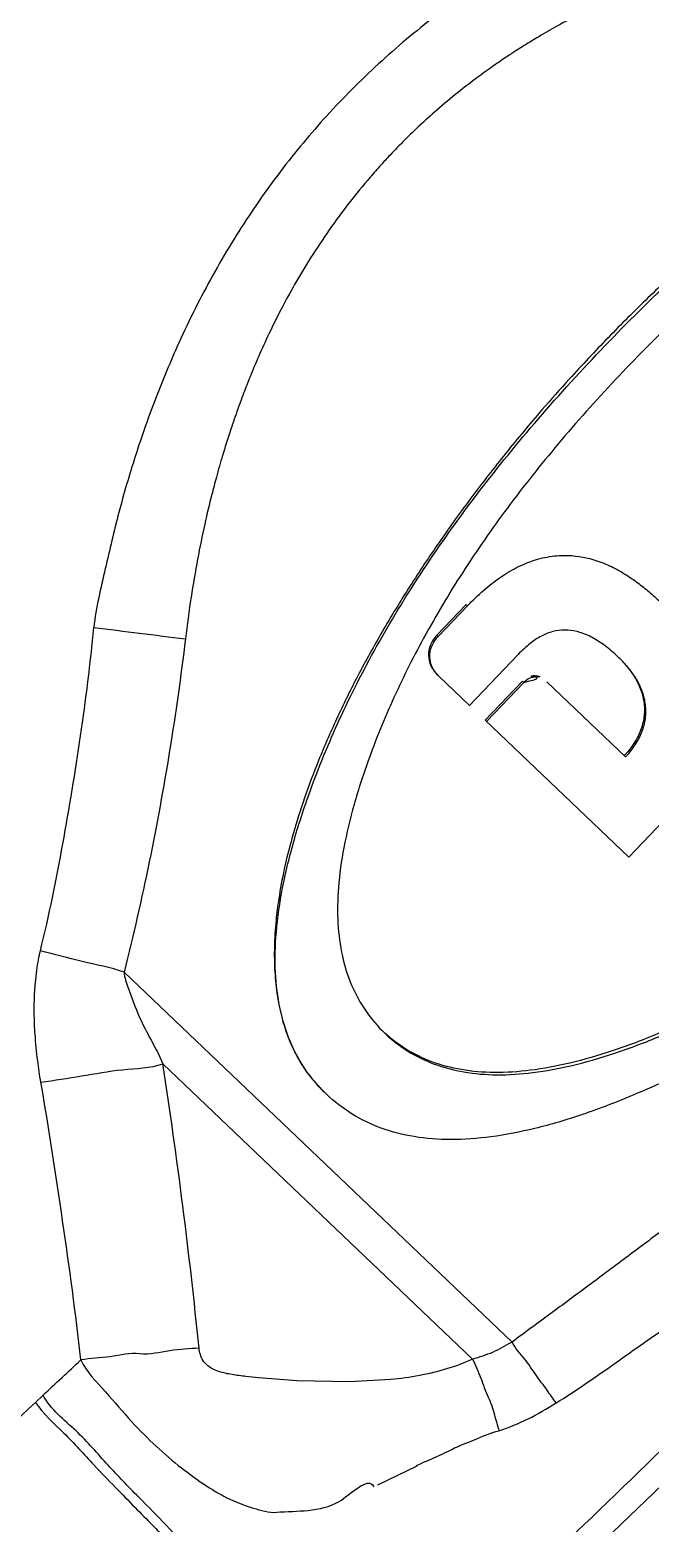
# Model space of a CAD drawing. Header units: millimetres. Extents: x 1145859089 to 1147511753, y -1047484727 to -1047247487.
# Drawn here: x 1146330633.4 to 1146330660.6, y -1047436318 to -1047436252.5 of the extents above; entities that cross this region are included whole.
import ezdxf
from ezdxf.xclip import XClip

# ---------------------------------------------------------------- set-up
doc = ezdxf.new("R2010")
doc.units = ezdxf.units.MM
doc.header["$LTSCALE"] = 100
doc.header["$MEASUREMENT"] = 0
doc.header["$XCLIPFRAME"] = 2
doc.linetypes.add('CENTERX2', pattern=[4, 2.5, -0.5, 0.5, -0.5])
doc.layers.get('0').update_dxf_attribs({"linetype": 'CONTINUOUS'})
for name, color, linetype in [('L-지중매입', 3, 'CENTERX2'), ('XREF', 135, 'CONTINUOUS'), ('단지배치도$0$W240910', 135, 'CONTINUOUS')]:
    doc.layers.add(name, color=color, linetype=linetype)

# ---------------------------------------------------------------- blocks, each defined once
blk = doc.blocks.new('단지배치도$0$zw$9902')
at = {"layer": '단지배치도$0$W240910', "linetype": 'ByBlock', "ltscale": 20}
for p, q in [((61978.932, -64908.385), (61977.651, -64909.728)), ((61977.712, -64909.785), (61978.992, -64908.443)), ((61978.932, -64908.385), (61978.992, -64908.443)), ((61977.651, -64909.728), (61977.712, -64909.785)), ((61981.221, -64910.568), (61979.087, -64912.805)), ((61979.087, -64912.805), (61977.749, -64911.53)), ((61981.406, -64911.737), (61979.768, -64913.455)), ((61979.829, -64913.512), (61981.467, -64911.794)), ((61981.406, -64911.737), (61981.467, -64911.794)), ((61982.479, -64911.768), (61985.927, -64915.055)), ((61986.069, -64919.463), (61979.768, -64913.455)), ((61988.203, -64917.225), (61986.069, -64919.463)), ((61980.953, -64940.712), (61963.941, -64924.492)), ((61965.643, -64928.514), (61979.223, -64941.462)), ((61971.53, -64942.407), (61969.837, -64942.279)), ((61973.824, -64942.461), (61971.53, -64942.407)), ((61975.638, -64942.359), (61973.824, -64942.461)), ((61960.051, -64943.356), (61960.388, -64943.034)), ((61975.068, -64946.967), (61976.785, -64946.133)), ((61983.778, -64950.568), (61987.904, -64946.622))]:
    blk.add_line(p, q, dxfattribs=at)
at = {"layer": '단지배치도$0$W240910'}
for centre, radius, start, end in [((56819.18, -60798.975), 5249.427, 201.408303, 356.712088), ((56819.18, -60798.975), 5399.427, 202.101618, 356.712088), ((57394.291, -57699.4), 11431.377, 251.6277496, 321.4181311)]:
    blk.add_arc(centre, radius, start, end, dxfattribs=at)
at = {"layer": '단지배치도$0$W240910', "linetype": 'ByBlock', "ltscale": 20}
for centre, radius, start, end in [((61999.958, -64624.94), 286.884, 262.51996, 263.32834), ((61717.521, -64966.381), 250.996, 5.81015, 8.67726), ((61477.072, -64421.252), 731.647, 313.686826, 314.867493)]:
    blk.add_arc(centre, radius, start, end, dxfattribs=at)
for points, knots in [([(61995.883, -64874.487), (61994.808, -64874.666), (61992.755, -64875.268), (61989.669, -64876.19), (61986.683, -64877.336), (61983.735, -64878.695), (61980.917, -64880.261), (61978.21, -64882.067), (61975.678, -64884.094), (61973.346, -64886.331), (61971.243, -64888.748), (61969.361, -64891.34), (61967.681, -64894.128), (61966.334, -64896.85), (61965.256, -64899.454), (61964.412, -64901.874), (61963.687, -64904.332), (61963.111, -64906.836), (61962.715, -64908.514), (61962.611, -64909.382)], [0, 0, 0, 0, 3.268622, 6.397637, 9.667075, 12.850977, 16.13086, 19.328305, 22.601473, 25.847972, 29.009985, 32.200779, 35.444395, 38.763751, 41.302653, 43.894769, 46.449524, 48.984567, 51.607261, 51.607261, 51.607261, 51.607261]), ([(61996.572, -64878.475), (61995.595, -64878.635), (61993.651, -64879.023), (61990.775, -64879.76), (61987.972, -64880.683), (61985.922, -64881.529), (61984.575, -64882.167), (61983.796, -64882.556), (61982.975, -64882.995), (61982.18, -64883.451), (61981.545, -64883.838), (61981.042, -64884.158), (61980.545, -64884.486), (61979.974, -64884.88), (61979.302, -64885.37), (61978.514, -64885.981), (61977.692, -64886.667), (61976.923, -64887.361), (61976.35, -64887.913), (61975.931, -64888.336), (61975.569, -64888.713), (61975.171, -64889.145), (61974.562, -64889.834), (61973.482, -64891.154), (61972.38, -64892.73), (61971.425, -64894.324), (61970.82, -64895.435), (61970.299, -64896.485), (61969.852, -64897.465), (61969.486, -64898.336), (61969.168, -64899.145), (61968.874, -64899.945), (61968.565, -64900.852), (61968.264, -64901.811), (61968.001, -64902.732), (61967.737, -64903.735), (61967.454, -64904.93), (61967.147, -64906.432), (61966.86, -64908.108), (61966.703, -64909.275), (61966.628, -64909.881)], [0, 0, 0, 0, 2.972308, 5.940877, 8.901705, 11.818447, 12.587247, 13.373265, 14.43024, 15.37964, 16.122682, 16.660142, 17.166141, 17.909976, 18.741607, 19.660745, 20.901374, 21.95333, 22.765542, 23.288653, 23.73983, 24.333963, 25.050906, 26.498161, 29.448916, 30.806994, 32.071979, 33.243608, 34.321472, 35.305093, 36.07715, 36.929226, 37.861586, 38.950552, 39.945245, 40.733721, 42.061928, 43.630184, 45.330349, 47.162667, 47.162667, 47.162667, 47.162667]), ([(61972.818, -64929.851), (61972.477, -64929.526), (61971.857, -64928.802), (61971.168, -64927.526), (61970.729, -64926.076), (61970.536, -64924.459), (61970.585, -64922.675), (61970.873, -64920.722), (61971.399, -64918.6), (61972.244, -64916.058), (61973.457, -64913.153), (61975.106, -64909.962), (61977.07, -64906.768), (61979.349, -64903.57), (61981.943, -64900.369), (61984.804, -64897.217), (61987.817, -64894.21), (61990.894, -64891.464), (61993.981, -64889.033), (61997.078, -64886.919), (62000.185, -64885.121), (62003.027, -64883.771), (62005.523, -64882.808), (62007.615, -64882.184), (62009.549, -64881.805), (62011.328, -64881.672), (62012.952, -64881.789), (62014.421, -64882.159), (62015.729, -64882.787), (62016.483, -64883.372), (62016.824, -64883.697)], [0, 0, 0, 0, 1.412766, 2.833461, 4.321746, 5.929778, 7.699157, 9.661244, 11.839094, 14.249578, 17.69248, 21.273155, 25.013227, 28.931683, 33.045041, 37.367585, 41.694975, 45.811725, 49.732095, 53.472597, 57.052228, 60.492655, 62.898636, 65.072954, 67.032507, 68.800365, 70.407871, 71.89653, 73.318297, 74.732515, 74.732515, 74.732515, 74.732515]), ([(62016.524, -64883.419), (62016.49, -64883.389), (62016.345, -64883.265), (62016.002, -64882.997), (62015.465, -64882.655), (62014.799, -64882.329), (62014.05, -64882.056), (62013.239, -64881.855), (62012.372, -64881.728), (62011.654, -64881.685), (62010.872, -64881.68), (62010.025, -64881.724), (62008.958, -64881.856), (62007.872, -64882.059), (62006.585, -64882.375), (62005.197, -64882.808), (62003.715, -64883.366), (62002.595, -64883.849), (62001.392, -64884.411), (62000.112, -64885.06), (61998.499, -64885.966), (61996.893, -64886.951), (61995.295, -64888.013), (61993.707, -64889.149), (61992.128, -64890.356), (61990.45, -64891.724), (61988.7, -64893.249), (61986.896, -64894.936), (61985.148, -64896.681), (61983.605, -64898.326), (61982.109, -64900.011), (61980.675, -64901.727), (61979.181, -64903.648), (61977.778, -64905.593), (61976.47, -64907.555), (61975.269, -64909.521), (61974.22, -64911.416), (61973.575, -64912.716), (61973.278, -64913.353), (61973.255, -64913.402)], [0, 0, 0, 0, 0.137339, 0.572509, 1.303412, 2.041427, 2.794842, 3.689275, 4.54292, 5.42016, 5.843515, 6.889188, 7.962288, 9.066248, 10.203431, 11.93457, 13.42487, 14.953303, 15.59288, 17.408174, 19.257214, 21.140606, 23.058591, 25.011212, 26.998409, 29.020094, 31.506542, 33.958541, 36.428155, 38.915654, 40.723187, 43.188235, 45.620606, 48.022979, 50.383888, 52.690194, 54.934814, 56.87878, 57.042162, 57.042162, 57.042162, 57.042162]), ([(62016.824, -64883.697), (62017.166, -64884.021), (62017.785, -64884.745), (62018.475, -64886.021), (62018.915, -64887.471), (62019.108, -64889.088), (62019.059, -64890.872), (62018.772, -64892.824), (62018.247, -64894.945), (62017.402, -64897.487), (62016.189, -64900.392), (62014.541, -64903.582), (62012.577, -64906.776), (62010.298, -64909.973), (62007.703, -64913.175), (62004.842, -64916.327), (62001.828, -64919.336), (61998.751, -64922.083), (61995.663, -64924.514), (61992.566, -64926.628), (61989.458, -64928.427), (61986.616, -64929.776), (61984.12, -64930.74), (61982.028, -64931.364), (61980.094, -64931.743), (61978.316, -64931.875), (61976.691, -64931.759), (61975.222, -64931.388), (61973.913, -64930.76), (61973.16, -64930.176), (61972.818, -64929.85)], [0, 0, 0, 0, 1.413182, 2.834148, 4.322514, 5.930416, 7.699453, 9.660999, 11.838121, 14.247704, 17.689668, 21.269748, 25.009586, 28.928178, 33.042044, 37.365468, 41.694091, 45.811845, 49.732988, 53.474028, 57.053964, 60.494463, 62.90047, 65.074832, 67.034455, 68.802419, 70.41008, 71.898956, 73.321006, 74.735573, 74.735573, 74.735573, 74.735573]), ([(62014.267, -64886.379), (62013.957, -64886.084), (62013.277, -64885.553), (62012.097, -64884.978), (62010.775, -64884.634), (62009.315, -64884.517), (62007.72, -64884.623), (62005.987, -64884.95), (62004.115, -64885.497), (62001.891, -64886.343), (61999.367, -64887.528), (61996.614, -64889.107), (61993.876, -64890.964), (61991.151, -64893.099), (61988.439, -64895.512), (61986.685, -64897.261), (61985.809, -64898.179)], [0, 0, 0, 0, 1.28228, 2.56859, 3.911217, 5.35635, 6.941241, 8.694253, 10.636399, 12.783145, 15.828876, 18.992157, 22.29241, 25.746746, 29.370094, 33.175396, 33.175396, 33.175396, 33.175396]), ([(61985.809, -64898.179), (61984.938, -64899.094), (61983.281, -64900.924), (61981.007, -64903.741), (61979.008, -64906.564), (61977.821, -64908.51), (61977.272, -64909.494), (61977.26, -64909.516)], [0, 0, 0, 0, 3.788757, 7.402622, 10.854574, 14.159499, 14.234105, 14.234105, 14.234105, 14.234105]), ([(61978.992, -64908.443), (61979.22, -64908.203), (61979.678, -64907.761), (61980.4, -64907.195), (61981.127, -64906.755), (61981.761, -64906.484), (61982.286, -64906.335), (61982.7, -64906.259), (61983.391, -64906.199), (61984.201, -64906.293), (61985.061, -64906.591), (61985.721, -64906.924), (61986.311, -64907.309), (61986.84, -64907.72), (61987.297, -64908.12), (61987.582, -64908.391), (61987.714, -64908.516)], [0, 0, 0, 0, 0.992908, 1.905058, 2.747934, 3.536056, 3.963595, 4.382358, 4.796163, 6.043531, 6.78662, 7.521548, 8.253026, 8.896846, 9.529211, 10.076131, 10.076131, 10.076131, 10.076131]), ([(61960.269, -64923.558), (61960.657, -64922.009), (61961.28, -64918.872), (61962.062, -64914.145), (61962.464, -64910.973), (61962.611, -64909.383)], [0, 0, 0, 0, 4.791232, 9.585991, 14.376695, 14.376695, 14.376695, 14.376695]), ([(61966.628, -64909.881), (61966.433, -64911.519), (61965.968, -64914.789), (61965.081, -64919.665), (61964.341, -64922.888), (61963.941, -64924.492)], [0, 0, 0, 0, 4.947838, 9.905098, 14.864046, 14.864046, 14.864046, 14.864046]), ([(61977.26, -64909.516), (61976.758, -64910.419), (61975.822, -64912.251), (61974.761, -64914.813), (61974.016, -64917.08), (61973.557, -64918.974), (61973.31, -64920.72), (61973.278, -64922.318), (61973.463, -64923.769), (61973.87, -64925.072), (61974.5, -64926.223), (61975.063, -64926.877), (61975.372, -64927.172)], [0, 0, 0, 0, 3.100301, 6.164201, 8.310829, 10.252524, 12.004801, 13.58875, 15.032856, 16.37454, 17.660197, 18.94232, 18.94232, 18.94232, 18.94232]), ([(61977.651, -64909.728), (61977.535, -64909.85), (61977.348, -64910.126), (61977.254, -64910.61), (61977.368, -64911.09), (61977.567, -64911.356), (61977.689, -64911.472)], [0, 0, 0, 0, 0.506505, 0.972977, 1.438725, 1.943696, 1.943696, 1.943696, 1.943696]), ([(61977.749, -64911.53), (61977.628, -64911.414), (61977.428, -64911.147), (61977.314, -64910.668), (61977.408, -64910.183), (61977.595, -64909.908), (61977.712, -64909.785)], [0, 0, 0, 0, 0.504971, 0.970719, 1.437191, 1.943696, 1.943696, 1.943696, 1.943696]), ([(61985.581, -64910.66), (61985.539, -64910.621), (61985.318, -64910.416), (61984.916, -64910.09), (61984.355, -64909.754), (61983.804, -64909.548), (61983.26, -64909.48), (61982.727, -64909.548), (61982.209, -64909.753), (61981.704, -64910.104), (61981.387, -64910.4), (61981.222, -64910.569)], [0, 0, 0, 0, 0.170526, 0.904359, 1.549972, 2.124692, 2.652865, 3.181281, 3.717506, 4.308, 5.015776, 5.015776, 5.015776, 5.015776]), ([(61985.927, -64915.055), (61986.074, -64914.92), (61986.328, -64914.592), (61986.633, -64914.055), (61986.808, -64913.459), (61986.833, -64912.852), (61986.706, -64912.248), (61986.429, -64911.657), (61986.04, -64911.124), (61985.732, -64910.803), (61985.581, -64910.66)], [0, 0, 0, 0, 0.598389, 1.233582, 1.845327, 2.440596, 3.039532, 3.67814, 4.384605, 5.009691, 5.009691, 5.009691, 5.009691]), ([(61985.778, -64910.861), (61985.837, -64910.924), (61986.052, -64911.165), (61986.369, -64911.6), (61986.646, -64912.191), (61986.773, -64912.794), (61986.748, -64913.402), (61986.573, -64913.997), (61986.268, -64914.534), (61986.013, -64914.862), (61985.867, -64914.997)], [0, 0, 0, 0, 0.260823, 0.967441, 1.605896, 2.204395, 2.800204, 3.411408, 4.046601, 4.64499, 4.64499, 4.64499, 4.64499]), ([(61982.166, -64911.544), (61982.126, -64911.527), (61981.867, -64911.445), (61981.563, -64911.576), (61981.406, -64911.737)], [0, 0, 0, 0, 0.1320127, 0.8060182, 0.8060182, 0.8060182, 0.8060182]), ([(61981.467, -64911.794), (61981.568, -64911.691), (61981.897, -64911.471), (61982.314, -64911.62), (61982.477, -64911.77)], [0, 0, 0, 0, 0.434516, 1.099028, 1.099028, 1.099028, 1.099028]), ([(61973.255, -64913.402), (61972.978, -64914.001), (61972.482, -64915.141), (61971.848, -64916.824), (61971.343, -64918.409), (61970.967, -64919.888), (61970.73, -64921.152), (61970.585, -64922.29), (61970.516, -64923.359), (61970.532, -64924.465), (61970.607, -64925.198), (61970.665, -64925.562), (61970.667, -64925.581)], [0, 0, 0, 0, 1.98155, 3.727184, 5.391213, 6.971594, 8.300123, 9.248236, 10.410077, 11.511639, 12.56265, 12.618115, 12.618115, 12.618115, 12.618115]), ([(61975.372, -64927.172), (61975.682, -64927.466), (61976.363, -64927.997), (61977.543, -64928.572), (61978.865, -64928.916), (61980.324, -64929.033), (61981.92, -64928.927), (61983.653, -64928.599), (61985.526, -64928.053), (61987.751, -64927.206), (61990.276, -64926.02), (61993.029, -64924.441), (61994.814, -64923.231), (61995.704, -64922.583)], [0, 0, 0, 0, 1.282309, 2.568702, 3.911493, 5.356883, 6.942129, 8.695597, 10.638295, 12.785687, 15.832353, 18.996508, 22.297572, 22.297572, 22.297572, 22.297572]), ([(61995.597, -64922.484), (61994.707, -64923.132), (61992.922, -64924.343), (61990.17, -64925.921), (61987.645, -64927.106), (61985.419, -64927.952), (61983.546, -64928.499), (61981.812, -64928.826), (61980.216, -64928.933), (61978.757, -64928.816), (61977.436, -64928.472), (61976.3, -64927.918), (61975.653, -64927.426), (61975.374, -64927.17)], [0, 0, 0, 0, 3.300789, 6.464136, 9.509494, 11.658, 13.601515, 15.355484, 16.940899, 18.386121, 19.728421, 21.014056, 22.150701, 22.150701, 22.150701, 22.150701]), ([(61960.294, -64929.326), (61960.228, -64929.016), (61960.142, -64928.313), (61960.034, -64927.303), (61959.996, -64926.371), (61960.004, -64925.618), (61960.043, -64924.99), (61960.107, -64924.44), (61960.18, -64923.97), (61960.244, -64923.687), (61960.269, -64923.558)], [0, 0, 0, 0, 0.951483, 2.119322, 3.048945, 3.747839, 4.37771, 4.933771, 5.410808, 5.803451, 5.803451, 5.803451, 5.803451]), ([(61963.941, -64924.492), (61963.342, -64924.286), (61962.094, -64924.057), (61960.878, -64923.717), (61960.269, -64923.558)], [0, 0, 0, 0, 1.900403, 3.788591, 3.788591, 3.788591, 3.788591]), ([(61963.941, -64924.492), (61963.951, -64924.732), (61964.205, -64925.394), (61964.667, -64926.772), (61965.342, -64927.81), (61965.643, -64928.514)], [0, 0, 0, 0, 0.721034, 2.082598, 4.381648, 4.381648, 4.381648, 4.381648]), ([(61970.667, -64925.581), (61970.718, -64925.894), (61970.841, -64926.484), (61971.106, -64927.318), (61971.418, -64928.022), (61971.784, -64928.654), (61972.199, -64929.221), (61972.535, -64929.581), (61972.713, -64929.75)], [0, 0, 0, 0, 0.953069, 1.802824, 2.623022, 3.25525, 3.99025, 4.727581, 4.727581, 4.727581, 4.727581]), ([(61960.294, -64929.326), (61960.886, -64929.232), (61962.081, -64929.06), (61963.847, -64928.722), (61965.078, -64928.711), (61965.643, -64928.514)], [0, 0, 0, 0, 1.79903, 3.615786, 5.410591, 5.410591, 5.410591, 5.410591]), ([(61962.046, -64941.493), (61961.822, -64939.457), (61961.259, -64935.397), (61960.644, -64931.345), (61960.294, -64929.326)], [0, 0, 0, 0, 6.14527, 12.29393, 12.29393, 12.29393, 12.29393]), ([(61994.198, -64930.672), (61993.696, -64931.069), (61992.667, -64931.888), (61991.07, -64933.129), (61989.386, -64934.423), (61987.702, -64935.699), (61986, -64936.976), (61984.377, -64938.184), (61982.679, -64939.441), (61981.558, -64940.263), (61980.953, -64940.712)], [0, 0, 0, 0, 1.921349, 3.943886, 6.06771, 8.292911, 10.283244, 12.450383, 14.361772, 16.62152, 16.62152, 16.62152, 16.62152]), ([(61982.883, -64943.378), (61983.729, -64942.854), (61985.357, -64941.724), (61986.967, -64940.573), (61987.783, -64940.025)], [0, 0, 0, 0, 2.986497, 5.937873, 5.937873, 5.937873, 5.937873]), ([(61979.223, -64941.462), (61979.514, -64941.345), (61980.136, -64941.202), (61980.665, -64940.845), (61980.953, -64940.712)], [0, 0, 0, 0, 0.938821, 1.889943, 1.889943, 1.889943, 1.889943]), ([(61982.883, -64943.378), (61982.751, -64943.192), (61982.463, -64942.787), (61981.994, -64942.148), (61981.507, -64941.431), (61981.091, -64940.984), (61980.953, -64940.712)], [0, 0, 0, 0, 0.685243, 1.490326, 2.374935, 3.291707, 3.291707, 3.291707, 3.291707]), ([(61964.635, -64941.222), (61964.203, -64941.164), (61963.339, -64941.418), (61962.472, -64941.421), (61962.046, -64941.493)], [0, 0, 0, 0, 1.308106, 2.602974, 2.602974, 2.602974, 2.602974]), ([(61967.227, -64940.973), (61966.797, -64941.012), (61965.934, -64941.043), (61965.068, -64941.28), (61964.635, -64941.222)], [0, 0, 0, 0, 1.293583, 2.603693, 2.603693, 2.603693, 2.603693]), ([(61969.837, -64942.279), (61969.65, -64942.26), (61969.263, -64942.221), (61968.681, -64942.145), (61968.167, -64942.041), (61967.719, -64941.856), (61967.341, -64941.531), (61967.248, -64941.166), (61967.227, -64940.973)], [0, 0, 0, 0, 0.56233, 1.165937, 1.762841, 2.129456, 2.612873, 3.196894, 3.196894, 3.196894, 3.196894]), ([(61960.388, -64943.034), (61960.668, -64942.782), (61961.217, -64942.263), (61961.77, -64941.75), (61962.046, -64941.493)], [0, 0, 0, 0, 1.132134, 2.263801, 2.263801, 2.263801, 2.263801]), ([(61962.046, -64941.493), (61962.296, -64942.03), (61963.15, -64942.873), (61964.201, -64944.171), (61965.325, -64945.276), (61966.423, -64946.226), (61967.498, -64947.003), (61968.543, -64947.621), (61969.575, -64947.99), (61970.282, -64948.2), (61970.631, -64948.171)], [0, 0, 0, 0, 1.776175, 3.501548, 5.039248, 6.491526, 7.85275, 9.019232, 10.108947, 11.158894, 11.158894, 11.158894, 11.158894]), ([(61979.223, -64941.462), (61978.853, -64941.631), (61978.086, -64941.917), (61976.881, -64942.203), (61976.057, -64942.316), (61975.638, -64942.359)], [0, 0, 0, 0, 1.21978, 2.446755, 3.711021, 3.711021, 3.711021, 3.711021]), ([(61979.223, -64941.462), (61979.348, -64941.737), (61979.601, -64942.28), (61979.775, -64942.856), (61979.906, -64943.122)], [0, 0, 0, 0, 0.906867, 1.795053, 1.795053, 1.795053, 1.795053]), ([(61943.595, -64957.734), (61945.517, -64956.245), (61949.416, -64953.032), (61954.92, -64948.253), (61958.422, -64944.888), (61960.051, -64943.356)], [0, 0, 0, 0, 7.294095, 15.152219, 21.860712, 21.860712, 21.860712, 21.860712]), ([(61960.051, -64943.356), (61960.39, -64943.864), (61961.35, -64944.695), (61962.478, -64945.969), (61963.53, -64947.049), (61964.388, -64947.933), (61965.116, -64948.67), (61965.735, -64949.291), (61966.272, -64949.825), (61966.793, -64950.338), (61967.298, -64950.83), (61968.003, -64951.511), (61968.876, -64952.339), (61969.766, -64953.161), (61970.447, -64953.774), (61970.95, -64954.218), (61971.432, -64954.636), (61972.024, -64955.136), (61972.698, -64955.685), (61973.422, -64956.233), (61974.042, -64956.664), (61974.591, -64956.97), (61975.03, -64957.194), (61975.233, -64957.11)], [0, 0, 0, 0, 1.832607, 3.750231, 5.118377, 6.354001, 7.445028, 8.226198, 8.983884, 9.716082, 10.421133, 11.097718, 12.658838, 14.029015, 14.733099, 15.405694, 16.044122, 16.645951, 17.731431, 18.648582, 19.380882, 19.964462, 20.622094, 20.622094, 20.622094, 20.622094]), ([(61967.835, -64950.782), (61967.6, -64950.405), (61966.789, -64949.834), (61965.759, -64948.694), (61964.529, -64947.461), (61963.192, -64946.09), (61961.88, -64944.546), (61960.718, -64943.668), (61960.391, -64943.037)], [0, 0, 0, 0, 1.332028, 2.878406, 4.627862, 6.553579, 8.611608, 10.743926, 10.743926, 10.743926, 10.743926]), ([(61979.906, -64943.122), (61980.028, -64943.369), (61980.159, -64943.875), (61980.317, -64944.367), (61980.378, -64944.602)], [0, 0, 0, 0, 0.82568, 1.554233, 1.554233, 1.554233, 1.554233]), ([(61980.378, -64944.602), (61980.812, -64944.448), (61981.683, -64944.108), (61982.481, -64943.623), (61982.883, -64943.378)], [0, 0, 0, 0, 1.381377, 2.793775, 2.793775, 2.793775, 2.793775]), ([(61978.31, -64945.414), (61978.632, -64945.25), (61979.331, -64945.003), (61980.008, -64944.683), (61980.378, -64944.602)], [0, 0, 0, 0, 1.084724, 2.222001, 2.222001, 2.222001, 2.222001]), ([(61976.785, -64946.133), (61976.599, -64946.179), (61977.807, -64945.673), (61977.98, -64945.583), (61978.31, -64945.414)], [0, 0, 0, 0, 0.573946, 1.686544, 1.686544, 1.686544, 1.686544]), ([(61970.631, -64948.171), (61971.091, -64948.132), (61972.018, -64948.14), (61972.969, -64947.937), (61973.374, -64947.694)], [0, 0, 0, 0, 1.384017, 2.801385, 2.801385, 2.801385, 2.801385])]:
    blk.add_open_spline(points, degree=3, knots=knots, dxfattribs=at)
blk.add_open_spline([(61973.374, -64947.694), (61973.844, -64947.413), (61974.654, -64946.557), (61974.886, -64947.052)], degree=3, dxfattribs=at)
blk = doc.blocks.new('단지배치도')
blk.add_blockref('단지배치도$0$zw$9902', (141034.193, 142437.157))

msp = doc.modelspace()

# ---------------------------------------------------------------- linework, layer by layer
at = {"layer": 'L-지중매입', "ltscale": 2}
msp.add_arc((1146292364.149594, -1047402174.186541, 0), 45716.750817, 303.4822833292, 333.0437788935, dxfattribs=at)

# ---------------------------------------------------------------- block references
at = {"layer": 'XREF'}
ref = msp.add_blockref('단지배치도', (1146127639.433663, -1047513806.462535), dxfattribs=at)
XClip(ref).set_block_clipping_path([(72982.4064819524, 34919.7593965298), (360382.4067475507, 255319.7593436697)])

doc.saveas('drawing.dxf')
